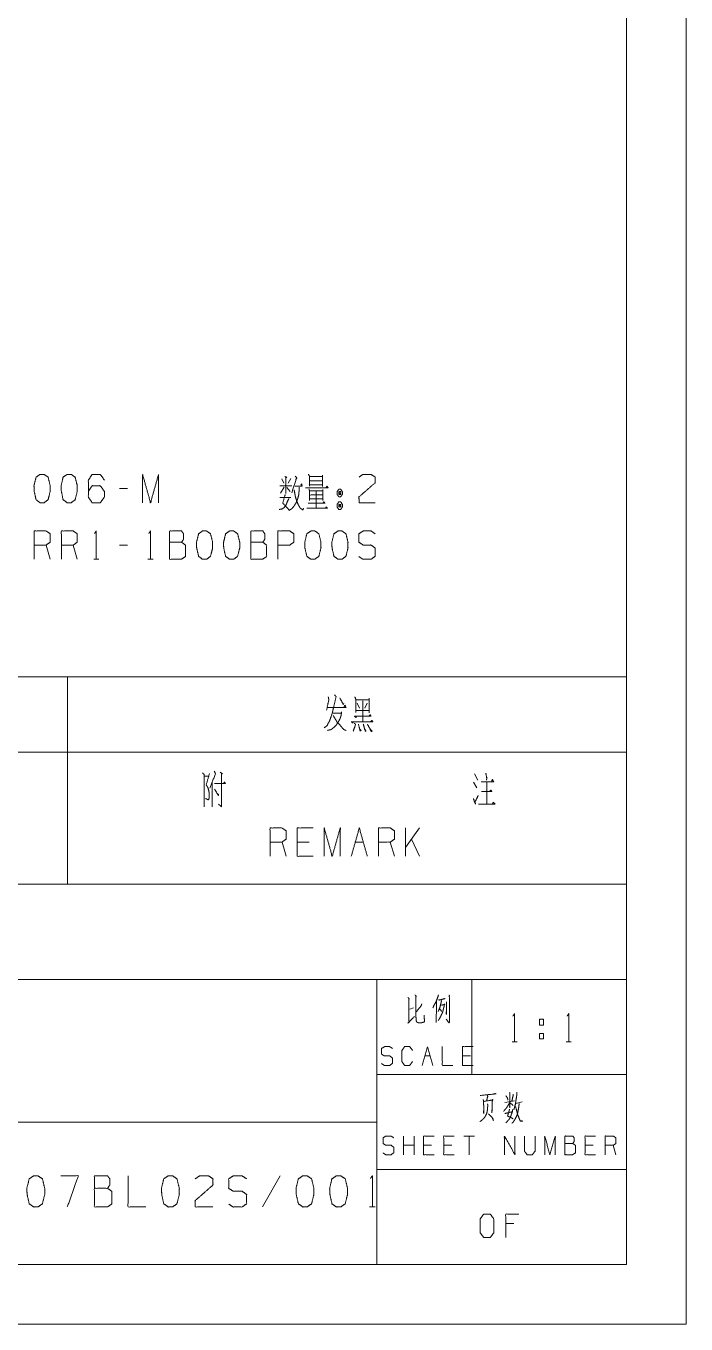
# Model space of a CAD drawing. Header units: millimetres. Extents: x 0 to 420, y 0 to 297.
# Drawn here: x 364.5 to 420, y 0 to 109.2 of the extents above; entities that cross this region are included whole.
import ezdxf

# ---------------------------------------------------------------- set-up
doc = ezdxf.new("R2010")
doc.units = ezdxf.units.MM
doc.layers.add('101', color=7, linetype='Continuous', true_color=0xffffff)

msp = doc.modelspace()

# ---------------------------------------------------------------- linework, layer by layer
at = {"layer": '101', "color": 133, "linetype": 'Continuous', "lineweight": 18}
for p, q in [((420, 0), (420, 297)), ((415, 5), (415, 292)), ((235, 37), (415, 37)), ((235, 29), (415, 29)), ((394, 29), (394, 5)), ((402, 29), (402, 21)), ((394, 21), (415, 21)), ((285, 17), (394, 17)), ((394, 13), (415, 13)), ((25, 5), (415, 5)), ((235, 5), (415, 5)), ((0, 0), (420, 0))]:
    msp.add_line(p, q, dxfattribs=at)
at = {"layer": '101', "color": 72, "linetype": 'Continuous', "lineweight": 18}
for p, q in [((386.02, 71.11), (386.18, 70.76)), ((386.77, 71.16), (386.54, 70.76)), ((373.04, 70.31), (372.36, 70.31)), ((386.22, 70.41), (385.9, 69.91)), ((386.45, 70.39), (386.73, 70.06)), ((385.86, 69.54), (386.78, 69.54)), ((366.54, 64.35), (366.21, 65.55)), ((368.82, 64.35), (368.48, 65.55)), ((373.04, 65.55), (372.36, 65.55)), ((370.21, 64.35), (370.64, 64.35)), ((374.76, 64.35), (375.19, 64.35)), ((338, 54.46), (368, 54.46)), ((368, 54.46), (415, 54.46)), ((368, 54.46), (368, 48.11)), ((415, 54.46), (415, 48.11)), ((392.27, 52.53), (393.36, 52.53)), ((393.36, 52.65), (393.36, 51.43)), ((390.33, 51.4), (391, 51.4)), ((392.29, 51.62), (393.36, 51.62)), ((392.36, 52.25), (392.55, 51.83)), ((392.83, 52.43), (392.83, 50.68)), ((393.19, 52.25), (393.01, 51.83)), ((338, 48.11), (368, 48.11)), ((368, 48.11), (415, 48.11)), ((368, 48.11), (368, 37)), ((415, 48.11), (415, 37)), ((379.52, 46.1), (379.87, 46.1)), ((380.84, 46.45), (381.02, 46.3)), ((402.21, 46.3), (402.51, 45.75)), ((380.17, 45.6), (380.17, 43.53)), ((402.12, 45.6), (402.42, 45.12)), ((396.41, 39.36), (396.41, 41.74)), ((397.58, 41.74), (396.41, 40.09)), ((386.37, 39.36), (386.04, 40.56)), ((388.31, 40.56), (387.31, 40.56)), ((392.19, 40.56), (392.87, 40.56)), ((395.48, 39.36), (395.14, 40.56)), ((397.58, 39.36), (396.91, 40.79)), ((338, 37), (368, 37)), ((368, 37), (415, 37)), ((396.78, 26.5), (397.1, 26.62)), ((407.69, 24.46), (407.69, 23.99)), ((407.69, 24.46), (408.02, 24.46)), ((405.37, 23.74), (405.8, 23.74)), ((409.93, 23.74), (410.35, 23.74)), ((398.04, 22.56), (398.48, 22.56)), ((401.88, 22.56), (401.21, 22.56)), ((404.78, 18.63), (405.57, 18.79)), ((405.68, 18.57), (406.23, 18.69)), ((396.24, 14.25), (396.24, 15.82)), ((397.13, 14.25), (397.13, 15.82)), ((402.22, 15.82), (401.33, 15.82)), ((401.78, 15.82), (401.78, 14.25)), ((397.13, 15.04), (396.24, 15.04)), ((398.6, 15.04), (397.94, 15.04)), ((400.3, 15.04), (399.63, 15.04)), ((412.18, 15.04), (411.51, 15.04)), ((414.1, 14.25), (413.88, 15.04)), ((385.88, 12.47), (384.4, 9.85)), ((393.39, 9.85), (393.86, 9.85)), ((405.52, 8.46), (404.84, 8.46))]:
    msp.add_line(p, q, dxfattribs=at)
for points, knots in [([(366.03, 69.11), (366.37, 69.36), (366.54, 70.06), (366.54, 70.54), (366.37, 71.26), (366.03, 71.49), (365.69, 71.49), (365.36, 71.26), (365.18, 70.54), (365.2, 70.06), (365.36, 69.36), (365.69, 69.11), (366.03, 69.11)], [0, 0, 0.067524, 0.183969, 0.260581, 0.380939, 0.446136, 0.500306, 0.565502, 0.685861, 0.762526, 0.878306, 0.94583, 1, 1]), ([(368.31, 69.11), (368.64, 69.36), (368.82, 70.06), (368.82, 70.54), (368.64, 71.26), (368.31, 71.49), (367.97, 71.49), (367.63, 71.26), (367.46, 70.54), (367.48, 70.06), (367.63, 69.36), (367.97, 69.11), (368.31, 69.11)], [0, 0, 0.06753, 0.183974, 0.260586, 0.380945, 0.446147, 0.50031, 0.565507, 0.685867, 0.762532, 0.878313, 0.945837, 1, 1]), ([(369.75, 70.06), (370.07, 70.54), (370.76, 70.54), (371.1, 70.06), (371.1, 69.59), (370.76, 69.11), (370.07, 69.11), (369.75, 69.59), (369.75, 71.01), (370.07, 71.49), (370.76, 71.49), (371.1, 71.01)], [0, 0, 0.076963, 0.16976, 0.248074, 0.312018, 0.390332, 0.483129, 0.560092, 0.751925, 0.828889, 0.921685, 1, 1]), ([(374.31, 69.11), (374.31, 71.49), (374.98, 69.11), (375.65, 71.49), (375.65, 69.11)], [0, 0, 0.245192, 0.499999, 0.754808, 1, 1]), ([(386.27, 71.31), (386.43, 71.24), (386.36, 71.29), (386.36, 69.89), (386.36, 70.54), (385.86, 70.54), (386.85, 70.54)], [0, 0, 0.046317, 0.06912, 0.437818, 0.608999, 0.739333, 1, 1]), ([(387.15, 71.34), (387.31, 71.16), (387.26, 71.21), (386.85, 69.94)], [0, 0, 0.143527, 0.187751, 1, 1]), ([(388.25, 71.51), (388.34, 71.34), (388.34, 70.49), (388.34, 70.61), (389.43, 70.61), (389.43, 70.46), (389.43, 71.44), (389.43, 71.31), (388.34, 71.31), (389.43, 71.31), (389.43, 70.94), (388.34, 70.94)], [0, 0, 0.027308, 0.145702, 0.163113, 0.315749, 0.336643, 0.472448, 0.489859, 0.642495, 0.795131, 0.847364, 1, 1]), ([(392.52, 71.26), (392.83, 71.49), (393.52, 71.49), (393.86, 71.26), (393.86, 70.79), (392.5, 69.59), (392.52, 69.11), (393.86, 69.11)], [0, 0, 0.069693, 0.192976, 0.265276, 0.350228, 0.674739, 0.759749, 1, 1]), ([(387.47, 70.41), (387.47, 70.11), (387.44, 69.79), (387.35, 69.44), (387.21, 69.09), (387.05, 68.84), (386.87, 68.61), (386.62, 68.46)], [0, 0, 0.134095, 0.280222, 0.441582, 0.61031, 0.742762, 0.870651, 1, 1]), ([(387.05, 70.19), (387.1, 69.94), (387.15, 69.64), (387.26, 69.29), (387.4, 68.94), (387.56, 68.66), (387.79, 68.49), (387.84, 68.66)], [0, 0, 0.122117, 0.267688, 0.442435, 0.622808, 0.774611, 0.912622, 1, 1]), ([(387.12, 70.51), (387.72, 70.51), (387.68, 70.71), (387.61, 70.59)], [0, 0, 0.634156, 0.848466, 1, 1]), ([(388.02, 70.36), (389.91, 70.36), (389.82, 70.51), (389.73, 70.36)], [0, 0, 0.84451, 0.922255, 1, 1]), ([(388.3, 70.26), (388.34, 70.14), (388.34, 69.31), (388.34, 69.44), (389.47, 69.44), (389.47, 69.31), (389.47, 70.24), (389.47, 70.11), (388.34, 70.11), (388.34, 69.76), (389.47, 69.76), (388.9, 69.76), (388.9, 70.11), (388.9, 68.61), (388.9, 69.06), (388.23, 69.06), (389.64, 69.06), (389.55, 69.21), (389.48, 69.06)], [0, 0, 0.011506, 0.084582, 0.095654, 0.19585, 0.206922, 0.288856, 0.299928, 0.400124, 0.431126, 0.531321, 0.581419, 0.612421, 0.745286, 0.785146, 0.84464, 0.96989, 0.985312, 1, 1]), ([(390.97, 70.24), (390.81, 70.24), (390.66, 70.04), (390.66, 69.81), (390.81, 69.61), (390.97, 69.61), (391.11, 69.81), (391.11, 70.04), (390.97, 70.24)], [0, 0, 0.091014, 0.231144, 0.359872, 0.5, 0.591014, 0.731142, 0.859869, 1, 1]), ([(390.81, 69.81), (390.97, 69.81), (390.81, 70.04), (390.81, 69.81)], [0, 0, 0.241164, 0.658904, 1, 1]), ([(390.97, 69.81), (390.97, 70.04), (390.81, 70.04)], [0, 0, 0.585813, 1, 1]), ([(386.61, 69.46), (386.47, 69.16), (386.38, 68.94), (386.22, 68.71), (386.06, 68.59), (385.79, 68.54)], [0, 0, 0.251059, 0.434039, 0.642627, 0.795774, 1, 1]), ([(386.31, 69.79), (386.09, 69.09), (386.62, 68.51)], [0, 0, 0.483243, 1, 1]), ([(391.11, 68.96), (390.97, 69.19), (390.81, 69.19), (390.66, 68.96), (390.66, 68.76), (390.81, 68.54), (390.97, 68.54), (391.11, 68.76), (391.11, 68.96)], [0, 0, 0.149197, 0.238513, 0.387711, 0.5, 0.649197, 0.738513, 0.887711, 1, 1]), ([(390.81, 68.96), (390.81, 68.76), (390.97, 68.76)], [0, 0, 0.556976, 1, 1]), ([(390.97, 68.96), (390.81, 68.96), (390.97, 68.76), (390.97, 68.96)], [0, 0, 0.258824, 0.674604, 1, 1]), ([(388.12, 68.66), (389.84, 68.66), (389.75, 68.76), (389.68, 68.61)], [0, 0, 0.851381, 0.917655, 1, 1]), ([(365.2, 64.35), (365.2, 66.73), (366.21, 66.73), (366.54, 66.5), (366.54, 65.78), (366.21, 65.55), (365.2, 65.55)], [0, 0, 0.400951, 0.571036, 0.639278, 0.761674, 0.829915, 1, 1]), ([(367.48, 64.35), (367.48, 66.73), (368.48, 66.73), (368.82, 66.5), (368.82, 65.78), (368.48, 65.55), (367.48, 65.55)], [0, 0, 0.400951, 0.571036, 0.639278, 0.761674, 0.829915, 1, 1]), ([(370.28, 66.53), (370.42, 66.73), (370.42, 64.35)], [0, 0, 0.093488, 1, 1]), ([(374.84, 66.53), (374.98, 66.73), (374.98, 64.35)], [0, 0, 0.093488, 1, 1]), ([(376.58, 65.78), (376.58, 66.73), (377.59, 66.73), (377.75, 66.5), (377.75, 66.03), (377.59, 65.78), (376.58, 65.78), (376.58, 64.35), (377.57, 64.35), (377.91, 64.58), (377.91, 65.55), (377.59, 65.78)], [0, 0, 0.115917, 0.238847, 0.27247, 0.330428, 0.366584, 0.489514, 0.663388, 0.784164, 0.833486, 0.952452, 1, 1]), ([(379.69, 64.35), (380.02, 64.6), (380.2, 65.3), (380.2, 65.78), (380.02, 66.5), (379.69, 66.73), (379.35, 66.73), (379.02, 66.5), (378.84, 65.78), (378.86, 65.3), (379.02, 64.6), (379.35, 64.35), (379.69, 64.35)], [0, 0, 0.06753, 0.183974, 0.260586, 0.380945, 0.446147, 0.50031, 0.565507, 0.685867, 0.762532, 0.878313, 0.945837, 1, 1]), ([(381.97, 64.35), (382.3, 64.6), (382.48, 65.3), (382.48, 65.78), (382.3, 66.5), (381.97, 66.73), (381.63, 66.73), (381.29, 66.5), (381.12, 65.78), (381.13, 65.3), (381.29, 64.6), (381.63, 64.35), (381.97, 64.35)], [0, 0, 0.067524, 0.18397, 0.260582, 0.380942, 0.446139, 0.500302, 0.565504, 0.685862, 0.762527, 0.878308, 0.945837, 1, 1]), ([(383.41, 65.78), (383.41, 66.73), (384.42, 66.73), (384.58, 66.5), (384.58, 66.03), (384.42, 65.78), (383.41, 65.78), (383.41, 64.35), (384.4, 64.35), (384.74, 64.58), (384.74, 65.55), (384.42, 65.78)], [0, 0, 0.115917, 0.238847, 0.27247, 0.330428, 0.366584, 0.489514, 0.663388, 0.78416, 0.833486, 0.952452, 1, 1]), ([(385.69, 64.35), (385.69, 66.73), (386.69, 66.73), (387.03, 66.5), (387.03, 65.78), (386.68, 65.55), (385.69, 65.55)], [0, 0, 0.401147, 0.571308, 0.639589, 0.762044, 0.832821, 1, 1]), ([(388.79, 64.35), (389.13, 64.6), (389.31, 65.3), (389.31, 65.78), (389.13, 66.5), (388.79, 66.73), (388.46, 66.73), (388.12, 66.5), (387.95, 65.78), (387.96, 65.3), (388.12, 64.6), (388.46, 64.35), (388.79, 64.35)], [0, 0, 0.067524, 0.183969, 0.260581, 0.380939, 0.446136, 0.500306, 0.565502, 0.685861, 0.762526, 0.878306, 0.94583, 1, 1]), ([(391.07, 64.35), (391.41, 64.6), (391.58, 65.3), (391.58, 65.78), (391.41, 66.5), (391.07, 66.73), (390.74, 66.73), (390.4, 66.5), (390.22, 65.78), (390.24, 65.3), (390.4, 64.6), (390.74, 64.35), (391.07, 64.35)], [0, 0, 0.06753, 0.183974, 0.260586, 0.380945, 0.446147, 0.50031, 0.565507, 0.685867, 0.762532, 0.878313, 0.945837, 1, 1]), ([(392.5, 64.58), (392.83, 64.35), (393.52, 64.35), (393.86, 64.6), (393.86, 65.3), (393.52, 65.55), (392.85, 65.55), (392.5, 65.78), (392.5, 66.5), (392.85, 66.73), (393.52, 66.73), (393.86, 66.5)], [0, 0, 0.068034, 0.184052, 0.25452, 0.372335, 0.442803, 0.555843, 0.62637, 0.748393, 0.81892, 0.93196, 1, 1]), ([(390.45, 52.95), (390.58, 52.78), (390.35, 51.83), (390.28, 51.47), (390.1, 50.93), (390.01, 50.7), (389.9, 50.53), (389.83, 50.35), (389.59, 50.18)], [0, 0, 0.069926, 0.38885, 0.505364, 0.693867, 0.772746, 0.839515, 0.9011, 1, 1]), ([(389.92, 52.78), (389.97, 52.53), (389.78, 51.65)], [0, 0, 0.221863, 1, 1]), ([(390.89, 52.68), (391.19, 52.13), (391.23, 52.22)], [0, 0, 0.855262, 1, 1]), ([(392.15, 52.78), (392.25, 52.55), (392.25, 51.47)], [0, 0, 0.187914, 1, 1]), ([(391.04, 51.5), (391, 51.2), (390.91, 50.93), (390.77, 50.68), (390.58, 50.38), (390.36, 50.18), (390.17, 50.02), (389.85, 49.95)], [0, 0, 0.143871, 0.281442, 0.418246, 0.588512, 0.727354, 0.844312, 1, 1]), ([(389.87, 51.88), (391.41, 51.88), (391.32, 52.08), (391.23, 51.88)], [0, 0, 0.778575, 0.889287, 1, 1]), ([(390.35, 51.2), (390.42, 51.05), (390.56, 50.83), (390.66, 50.65), (390.89, 50.43), (391.04, 50.23), (391.23, 50.02), (391.42, 49.95)], [0, 0, 0.098129, 0.255365, 0.37644, 0.566726, 0.71165, 0.876695, 1, 1]), ([(392.06, 50.68), (391.97, 50.58), (391.86, 50.68), (393.67, 50.68), (393.59, 50.8), (393.47, 50.68)], [0, 0, 0.055573, 0.116265, 0.866965, 0.926762, 1, 1]), ([(392.11, 50.55), (392.22, 50.45), (392.02, 49.88)], [0, 0, 0.193665, 1, 1]), ([(392.27, 51.12), (392.25, 51.03), (392.13, 51.15), (393.52, 51.15), (393.44, 51.28), (393.35, 51.15)], [0, 0, 0.051287, 0.140119, 0.845357, 0.922679, 1, 1]), ([(392.46, 50.48), (392.6, 49.9), (392.69, 49.95), (392.55, 50.1)], [0, 0, 0.658059, 0.770917, 1, 1]), ([(392.87, 50.48), (393.03, 49.88), (393.1, 49.88), (392.98, 50.08)], [0, 0, 0.669865, 0.7462, 1, 1]), ([(393.21, 50.48), (393.54, 49.85), (393.61, 49.9), (393.44, 50.08)], [0, 0, 0.679076, 0.761949, 1, 1]), ([(379.34, 46.38), (379.5, 46.22), (379.5, 43.53)], [0, 0, 0.074914, 1, 1]), ([(379.94, 46.33), (379.66, 45.37), (379.77, 45.2), (379.84, 45.02), (379.91, 44.68), (379.91, 44.25), (379.84, 44.1), (379.59, 44.23)], [0, 0, 0.379822, 0.458229, 0.530553, 0.667378, 0.830233, 0.893776, 1, 1]), ([(380.33, 46.53), (380.44, 46.3), (379.96, 45.08)], [0, 0, 0.159107, 1, 1]), ([(380.95, 46.35), (380.95, 43.53), (380.68, 43.75)], [0, 0, 0.890401, 1, 1]), ([(403.17, 46.35), (403.26, 45.87), (403.27, 45.98), (403.22, 45.75)], [0, 0, 0.592181, 0.716658, 1, 1]), ([(380.35, 45.48), (381.27, 45.48), (381.2, 45.62), (381.14, 45.5)], [0, 0, 0.752923, 0.888763, 1, 1]), ([(380.37, 45), (380.68, 44.48), (380.7, 44.58), (380.61, 44.6)], [0, 0, 0.760418, 0.886215, 1, 1]), ([(403.26, 45.6), (403.26, 43.75), (402.55, 43.75), (403.94, 43.75), (403.8, 43.9), (403.71, 43.75)], [0, 0, 0.426906, 0.590047, 0.912256, 0.959823, 1, 1]), ([(402.78, 45.62), (403.84, 45.62), (403.71, 45.83), (403.66, 45.65)], [0, 0, 0.717261, 0.876328, 1, 1]), ([(402.8, 44.8), (403.68, 44.8), (403.59, 44.95), (403.5, 44.83)], [0, 0, 0.729813, 0.873574, 1, 1]), ([(402.12, 44.23), (402.3, 43.73), (402.27, 43.95), (402.53, 44.48)], [0, 0, 0.39393, 0.563113, 1, 1]), ([(385.03, 39.36), (385.03, 41.74), (386.04, 41.74), (386.37, 41.51), (386.37, 40.79), (386.04, 40.56), (385.03, 40.56)], [0, 0, 0.400952, 0.571031, 0.639278, 0.761674, 0.829922, 1, 1]), ([(388.65, 39.36), (387.31, 39.36), (387.31, 41.74), (388.65, 41.74)], [0, 0, 0.26539, 0.73461, 1, 1]), ([(389.58, 39.36), (389.58, 41.74), (390.25, 39.36), (390.93, 41.74), (390.93, 39.36)], [0, 0, 0.245192, 0.499999, 0.754808, 1, 1]), ([(394.14, 39.36), (394.14, 41.74), (395.14, 41.74), (395.48, 41.51), (395.48, 40.79), (395.14, 40.56), (394.14, 40.56)], [0, 0, 0.400951, 0.571036, 0.639278, 0.761673, 0.829915, 1, 1]), ([(396.62, 27.47), (396.76, 27.35), (396.68, 27.39), (396.71, 25.4), (396.62, 25.32), (397.17, 25.88)], [0, 0, 0.060255, 0.090729, 0.71461, 0.752496, 1, 1]), ([(397.22, 27.7), (397.34, 27.55), (397.29, 27.59), (397.29, 26.72), (397.29, 26.04), (397.29, 25.94), (397.31, 25.54), (397.35, 25.44), (397.41, 25.38), (397.54, 25.34), (397.8, 25.36), (397.99, 25.42), (398.01, 25.44), (397.98, 25.98)], [0, 0, 0.050887, 0.067371, 0.30486, 0.491459, 0.519732, 0.627242, 0.657953, 0.681265, 0.71898, 0.791172, 0.845841, 0.852765, 1, 1]), ([(399.18, 27.7), (399.16, 27.59), (398.99, 27.14), (398.84, 26.87), (398.72, 26.62)], [0, 0, 0.089072, 0.504979, 0.766001, 1, 1]), ([(399.19, 27.28), (399.22, 27.26), (399.25, 27.26), (399.76, 27.39), (399.72, 27.39), (399.65, 27.35)], [0, 0, 0.049781, 0.090425, 0.822292, 0.883256, 1, 1]), ([(400.07, 27.68), (400.13, 27.59), (400.1, 27.57), (400.12, 25.52), (400.12, 25.5), (400.1, 25.38), (400.07, 25.34), (399.84, 25.65), (400.07, 25.36), (400.1, 25.44)], [0, 0, 0.031372, 0.042462, 0.676473, 0.682877, 0.721567, 0.737252, 0.857566, 0.97283, 1, 1]), ([(397.29, 26.23), (397.72, 26.77), (397.79, 26.95)], [0, 0, 0.77398, 1, 1]), ([(399.02, 27.14), (399, 25.38), (398.99, 25.5), (398.99, 25.52), (399, 25.71)], [0, 0, 0.841012, 0.900786, 0.910681, 1, 1]), ([(399.43, 27.22), (399.44, 27.18), (399.37, 26.89), (399.3, 26.62), (399.22, 26.43), (399.16, 26.29)], [0, 0, 0.044891, 0.350478, 0.63559, 0.840224, 1, 1]), ([(399.43, 26.83), (399.72, 26.89), (399.69, 26.95), (399.66, 26.72), (399.6, 26.52), (399.57, 26.35), (399.52, 26.19), (399.44, 26.04), (399.37, 25.88), (399.3, 25.75), (399.22, 25.61), (399.16, 25.54)], [0, 0, 0.158182, 0.194476, 0.315843, 0.429568, 0.518472, 0.611327, 0.697145, 0.792857, 0.869066, 0.954883, 1, 1]), ([(399.28, 26.52), (399.41, 26.39), (399.44, 26.29)], [0, 0, 0.6273, 1, 1]), ([(399.85, 27.12), (399.88, 27.08), (399.85, 27.06), (399.85, 26.06), (399.84, 26.17), (399.85, 26.29)], [0, 0, 0.038712, 0.066084, 0.824707, 0.904517, 1, 1]), ([(405.44, 25.91), (405.59, 26.11), (405.59, 23.74)], [0, 0, 0.093487, 1, 1]), ([(407.69, 25.16), (407.69, 25.64), (408.02, 25.64), (408.02, 25.16), (407.69, 25.16)], [0, 0, 0.292916, 0.5, 0.792916, 1, 1]), ([(410, 25.91), (410.14, 26.11), (410.14, 23.74)], [0, 0, 0.093487, 1, 1]), ([(408.02, 24.46), (408.02, 23.99), (407.69, 23.99)], [0, 0, 0.585831, 1, 1]), ([(394.41, 21.91), (394.63, 21.76), (395.09, 21.76), (395.31, 21.93), (395.31, 22.39), (395.09, 22.56), (394.64, 22.56), (394.41, 22.71), (394.41, 23.19), (394.64, 23.34), (395.09, 23.34), (395.31, 23.19)], [0, 0, 0.068029, 0.184052, 0.254519, 0.372336, 0.442804, 0.555843, 0.62637, 0.748396, 0.818923, 0.931962, 1, 1]), ([(397, 22.08), (396.77, 21.76), (396.34, 21.76), (396.12, 22.08), (396.12, 23.02), (396.34, 23.34), (396.78, 23.34), (397.01, 23.02)], [0, 0, 0.114571, 0.243364, 0.357935, 0.638587, 0.753157, 0.885429, 1, 1]), ([(397.81, 21.76), (398.26, 23.34), (398.7, 21.76)], [0, 0, 0.499998, 1, 1]), ([(399.51, 23.34), (399.51, 21.76), (400.4, 21.76)], [0, 0, 0.638737, 1, 1]), ([(402.1, 21.76), (401.21, 21.76), (401.21, 23.34), (402.1, 23.34)], [0, 0, 0.265388, 0.734612, 1, 1]), ([(402.68, 19.23), (404.03, 19.37), (403.97, 19.39), (403.83, 19.37)], [0, 0, 0.865805, 0.905503, 1, 1]), ([(402.95, 18.9), (402.98, 18.73), (402.99, 18.3), (402.99, 17.72), (402.98, 17.8), (402.98, 17.95)], [0, 0, 0.119124, 0.427226, 0.837796, 0.897358, 1, 1]), ([(402.98, 18.73), (403.77, 18.86), (403.72, 18.9), (403.71, 18.55), (403.71, 18.17), (403.69, 17.95), (403.68, 17.76), (403.67, 17.84), (403.69, 18.03)], [0, 0, 0.351984, 0.378534, 0.533493, 0.697426, 0.797814, 0.880033, 0.917028, 1, 1]), ([(403.3, 19.29), (403.33, 19.17), (403.23, 18.77)], [0, 0, 0.238945, 1, 1]), ([(405.19, 18.65), (405.05, 18.42), (404.92, 18.21), (404.79, 18.05), (404.66, 17.9)], [0, 0, 0.287233, 0.555137, 0.786183, 1, 1]), ([(404.86, 19.21), (405, 18.98), (405.03, 18.84)], [0, 0, 0.640218, 1, 1]), ([(405.17, 19.48), (405.2, 19.33), (405.2, 18.19), (405.17, 18.34), (405.2, 18.46)], [0, 0, 0.094654, 0.823642, 0.918295, 1, 1]), ([(405.2, 18.61), (405.38, 18.48), (405.46, 18.38)], [0, 0, 0.613114, 1, 1]), ([(405.46, 19.33), (405.46, 19.23), (405.35, 18.75)], [0, 0, 0.174306, 1, 1]), ([(405.77, 19.52), (405.77, 19.39), (405.76, 19.17), (405.71, 18.88), (405.67, 18.57), (405.61, 18.32), (405.54, 18.09), (405.52, 18.03)], [0, 0, 0.081859, 0.232245, 0.425429, 0.632112, 0.800316, 0.957949, 1, 1]), ([(403.31, 18.53), (403.34, 18.4), (403.33, 18.36), (403.31, 18.07), (403.27, 17.82), (403.23, 17.68), (403.15, 17.53), (403.07, 17.39), (402.92, 17.22), (402.77, 17.1), (402.66, 17.04)], [0, 0, 0.073225, 0.098424, 0.26494, 0.409696, 0.496582, 0.589746, 0.686975, 0.813798, 0.923947, 1, 1]), ([(403.39, 17.68), (403.59, 17.49), (403.71, 17.37), (403.77, 17.28), (403.81, 17.12), (403.72, 17.32)], [0, 0, 0.292982, 0.473564, 0.580848, 0.762106, 1, 1]), ([(404.78, 17.72), (405.41, 17.86), (405.42, 18.05), (405.42, 17.97), (405.35, 17.72), (405.25, 17.45), (405.14, 17.24), (405.03, 17.12), (404.92, 16.99), (404.85, 16.93)], [0, 0, 0.304469, 0.392577, 0.431617, 0.55371, 0.68947, 0.798366, 0.878841, 0.95475, 1, 1]), ([(405.16, 18.07), (405, 17.49), (405.1, 17.45), (405.22, 17.41), (405.33, 17.35), (405.48, 17.26)], [0, 0, 0.529111, 0.626299, 0.735529, 0.852099, 1, 1]), ([(405.98, 18.57), (405.93, 18.21), (405.89, 17.97), (405.85, 17.76), (405.79, 17.57), (405.67, 17.32), (405.57, 17.14), (405.45, 16.97), (405.36, 16.89)], [0, 0, 0.194372, 0.332632, 0.448613, 0.555646, 0.70616, 0.822691, 0.933849, 1, 1]), ([(405.65, 18.3), (405.68, 18.26), (405.83, 17.68), (405.93, 17.41), (406.04, 17.12), (406.06, 17.06), (406.28, 17.08), (406.06, 17.1), (405.99, 17.22)], [0, 0, 0.026719, 0.341744, 0.493482, 0.655463, 0.691641, 0.807838, 0.924035, 1, 1]), ([(394.53, 14.4), (394.75, 14.25), (395.21, 14.25), (395.43, 14.41), (395.43, 14.88), (395.21, 15.04), (394.76, 15.04), (394.53, 15.19), (394.53, 15.67), (394.76, 15.82), (395.21, 15.82), (395.43, 15.67)], [0, 0, 0.068036, 0.184055, 0.25452, 0.372334, 0.442799, 0.555845, 0.626371, 0.748393, 0.818918, 0.931964, 1, 1]), ([(398.83, 14.25), (397.94, 14.25), (397.94, 15.82), (398.83, 15.82)], [0, 0, 0.265394, 0.734606, 1, 1]), ([(400.52, 14.25), (399.63, 14.25), (399.63, 15.82), (400.52, 15.82)], [0, 0, 0.265394, 0.734606, 1, 1]), ([(404.73, 14.25), (404.73, 15.82), (405.62, 14.25), (405.62, 15.82)], [0, 0, 0.317573, 0.682427, 1, 1]), ([(406.42, 15.82), (406.42, 14.56), (406.63, 14.25), (407.08, 14.25), (407.31, 14.56), (407.31, 15.82)], [0, 0, 0.337149, 0.438598, 0.557784, 0.662851, 1, 1]), ([(408.12, 14.25), (408.12, 15.82), (408.56, 14.25), (409.01, 15.82), (409.01, 14.25)], [0, 0, 0.245192, 0.5, 0.754808, 1, 1]), ([(409.82, 15.19), (409.82, 15.82), (410.48, 15.82), (410.59, 15.67), (410.59, 15.36), (410.48, 15.19), (409.82, 15.19), (409.82, 14.25), (410.47, 14.25), (410.7, 14.4), (410.7, 15.04), (410.48, 15.19)], [0, 0, 0.115916, 0.238849, 0.272472, 0.33043, 0.366587, 0.48952, 0.663395, 0.784172, 0.83349, 0.952457, 1, 1]), ([(412.4, 14.25), (411.51, 14.25), (411.51, 15.82), (412.4, 15.82)], [0, 0, 0.265394, 0.734606, 1, 1]), ([(413.21, 14.25), (413.21, 15.82), (413.88, 15.82), (414.1, 15.67), (414.1, 15.19), (413.88, 15.04), (413.21, 15.04)], [0, 0, 0.400946, 0.571033, 0.639276, 0.76167, 0.829914, 1, 1]), ([(365.52, 9.85), (365.89, 10.12), (366.08, 10.9), (366.08, 11.42), (365.89, 12.22), (365.52, 12.47), (365.15, 12.47), (364.78, 12.22), (364.58, 11.42), (364.6, 10.9), (364.78, 10.12), (365.15, 9.85), (365.52, 9.85)], [0, 0, 0.06753, 0.183974, 0.260586, 0.380945, 0.446147, 0.500311, 0.565508, 0.685867, 0.762531, 0.878311, 0.945836, 1, 1]), ([(367.98, 9.85), (368.91, 12.47), (367.43, 12.47)], [0, 0, 0.652466, 1, 1]), ([(370.26, 11.42), (370.26, 12.47), (371.37, 12.47), (371.55, 12.22), (371.55, 11.7), (371.37, 11.42), (370.26, 11.42), (370.26, 9.85), (371.35, 9.85), (371.72, 10.1), (371.72, 11.17), (371.37, 11.42)], [0, 0, 0.115917, 0.238847, 0.272469, 0.330428, 0.366584, 0.489513, 0.663389, 0.784162, 0.833485, 0.952453, 1, 1]), ([(373.09, 12.47), (373.09, 9.85), (374.57, 9.85)], [0, 0, 0.638735, 1, 1]), ([(376.83, 9.85), (377.2, 10.12), (377.4, 10.9), (377.4, 11.42), (377.2, 12.22), (376.83, 12.47), (376.46, 12.47), (376.09, 12.22), (375.9, 11.42), (375.92, 10.9), (376.09, 10.12), (376.46, 9.85), (376.83, 9.85)], [0, 0, 0.067525, 0.183969, 0.260581, 0.380939, 0.446136, 0.500306, 0.565503, 0.685861, 0.762526, 0.878305, 0.94583, 1, 1]), ([(378.74, 12.22), (379.1, 12.47), (379.86, 12.47), (380.23, 12.22), (380.23, 11.7), (378.72, 10.37), (378.74, 9.85), (380.23, 9.85)], [0, 0, 0.069692, 0.192977, 0.265273, 0.350227, 0.674741, 0.759753, 1, 1]), ([(381.55, 10.1), (381.92, 9.85), (382.68, 9.85), (383.06, 10.12), (383.06, 10.9), (382.68, 11.17), (381.94, 11.17), (381.55, 11.42), (381.55, 12.22), (381.94, 12.47), (382.68, 12.47), (383.06, 12.22)], [0, 0, 0.068036, 0.184054, 0.254519, 0.372335, 0.4428, 0.555843, 0.62637, 0.748394, 0.818921, 0.931964, 1, 1]), ([(388.15, 9.85), (388.52, 10.12), (388.71, 10.9), (388.71, 11.42), (388.52, 12.22), (388.15, 12.47), (387.78, 12.47), (387.41, 12.22), (387.21, 11.42), (387.23, 10.9), (387.41, 10.12), (387.78, 9.85), (388.15, 9.85)], [0, 0, 0.067525, 0.18397, 0.260581, 0.38094, 0.446137, 0.500301, 0.565503, 0.685862, 0.762526, 0.878306, 0.945836, 1, 1]), ([(390.98, 9.85), (391.35, 10.12), (391.54, 10.9), (391.54, 11.42), (391.35, 12.22), (390.98, 12.47), (390.61, 12.47), (390.23, 12.22), (390.04, 11.42), (390.06, 10.9), (390.23, 10.12), (390.61, 9.85), (390.98, 9.85)], [0, 0, 0.067525, 0.183971, 0.260584, 0.380944, 0.446141, 0.500306, 0.565504, 0.685864, 0.762529, 0.87831, 0.945835, 1, 1]), ([(393.47, 12.25), (393.63, 12.47), (393.63, 9.85)], [0, 0, 0.093489, 1, 1]), ([(402.99, 7.28), (403.55, 7.28), (403.83, 7.68), (403.83, 8.86), (403.55, 9.25), (402.99, 9.25), (402.7, 8.86), (402.7, 7.68), (402.99, 7.28)], [0, 0, 0.102683, 0.191619, 0.409477, 0.498413, 0.601096, 0.691619, 0.909477, 1, 1]), ([(404.84, 7.28), (404.84, 9.25), (405.95, 9.25)], [0, 0, 0.638735, 1, 1])]:
    msp.add_open_spline(points, degree=1, knots=knots, dxfattribs=at)
msp.add_open_spline([(391.86, 39.36), (392.53, 41.74), (393.2, 39.36)], degree=1, dxfattribs=at)

doc.saveas('drawing.dxf')
